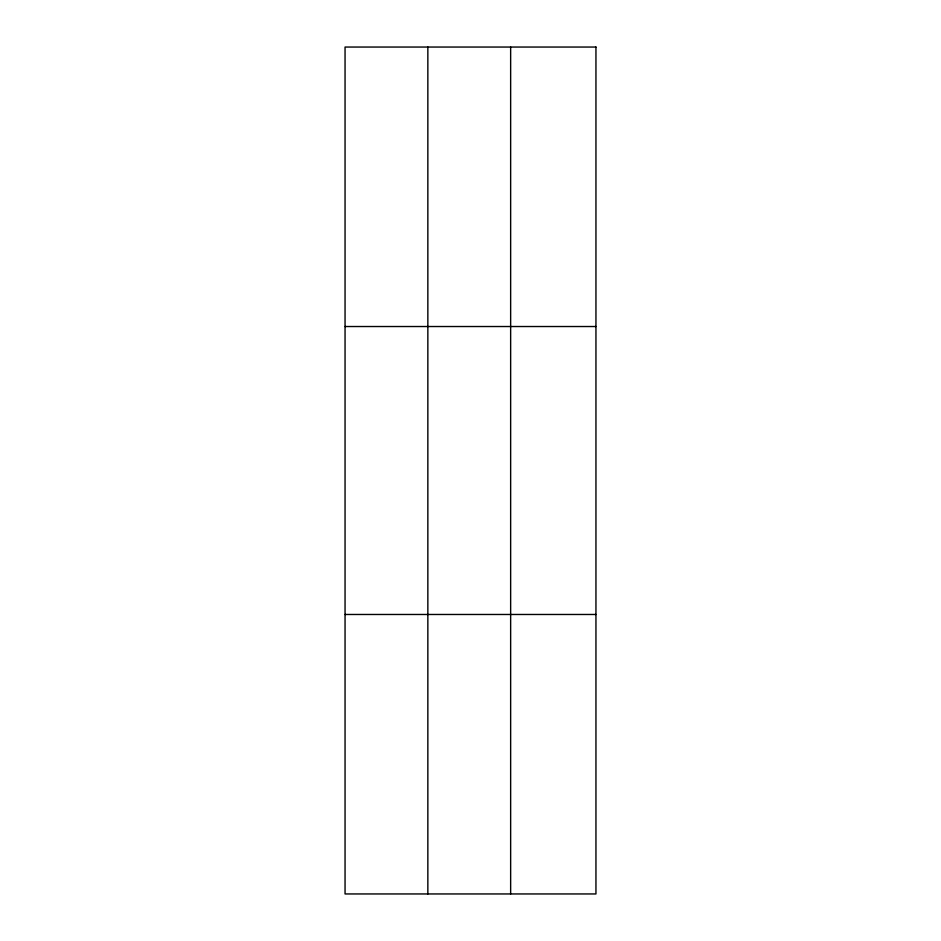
<?xml version="1.0" encoding="UTF-8"?>
<svg xmlns="http://www.w3.org/2000/svg" width="941" height="941" viewBox="0 0 941 941"><rect width="100%" height="100%" fill="white"/><g stroke="black" fill="none" stroke-linecap="round" stroke-linejoin="round"><path stroke-width="1.41" d="M427.849 47.05L427.849 893.95M510.645 47.05L510.645 893.95M345.053 326.527L595.947 326.527M345.053 614.473L595.947 614.473M595.947 47.05L595.947 893.95L345.053 893.95L345.053 47.05L595.947 47.05"/></g></svg>
